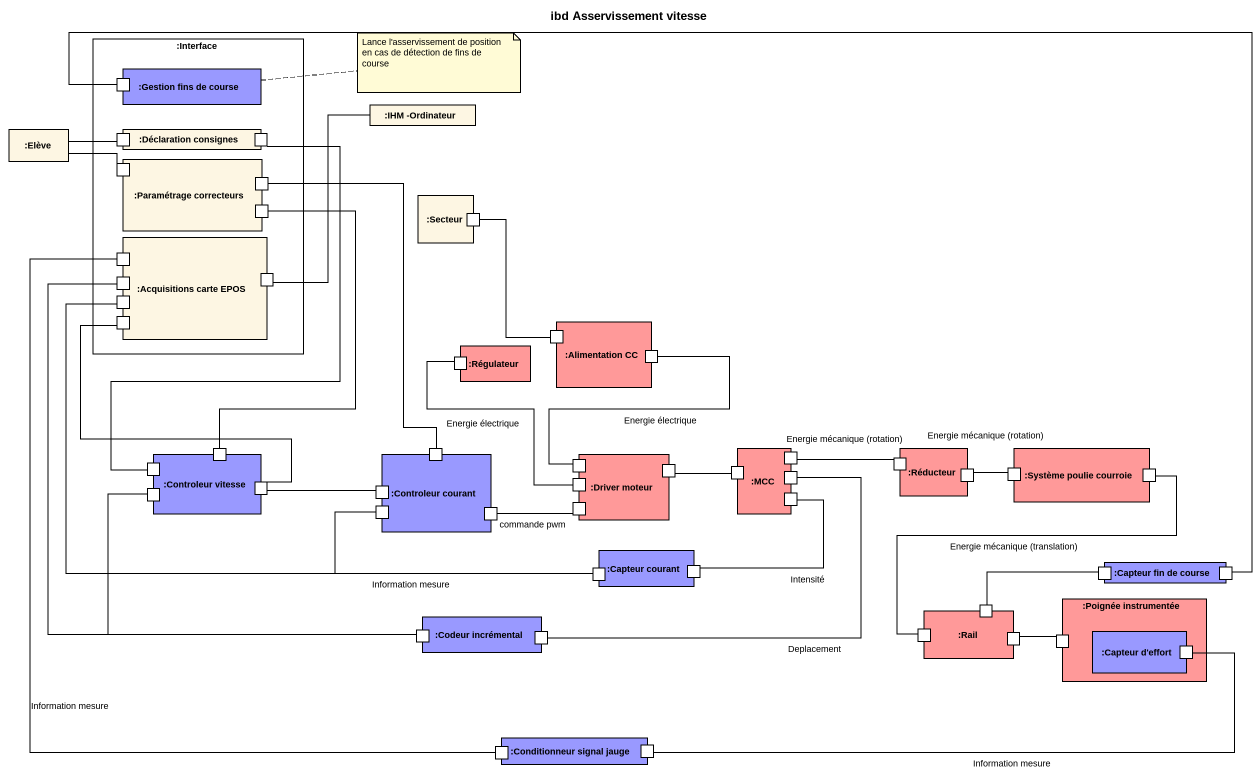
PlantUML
@startuml
title ibd Asservissement vitesse
rectangle ":Interface" as Interface_ {
  rectangle ":Gestion fins de course" as Gestion_fins_de_course #9999FF {
    port " " as port1
  }
  rectangle ":Déclaration consignes" as Déclaration_consignes {
    port " " as port2
    port " " as port4
  }
  rectangle ":Paramétrage correcteurs" as Paramétrage_correcteurs {
    port " " as port3
    port " " as port5
    port " " as port6
  }
  rectangle ":Acquisitions carte EPOS" as Acquisitions_carte_EPOS {
    port " " as port8
    port " " as port9
    port " " as port10
    port " " as port11
    port " " as port12
  }
}
rectangle ":Elève" as Elève
rectangle ":IHM -Ordinateur" as IHM_Ordinateur
rectangle ":Secteur" as Secteur {
  port " " as port7
}
rectangle ":Alimentation CC" as Alimentation_CC #FF9999 {
  port " " as port14
  port " " as port15
}
rectangle ":Régulateur" as Régulateur #FF9999 {
  port " " as port13
}
rectangle ":Controleur vitesse" as Controleur_vitesse #9999FF {
  port " " as port16
  port " " as port17
  port " " as port29
  port " " as port30
}
rectangle ":Controleur courant" as Controleur_courant #9999FF {
  port " " as port18
  port " " as port31
  port " " as port32
  port " " as port33
}
rectangle ":Driver moteur" as Driver_moteur #FF9999 {
  port " " as port19
  port " " as port20
  port " " as port21
  port " " as port34
}
rectangle ":MCC" as MCC #FF9999 {
  port " " as port22
  port " " as port23
  port " " as port24
  port " " as port35
}
rectangle ":Réducteur" as Réducteur #FF9999 {
  port " " as port25
  port " " as port26
}
rectangle ":Système poulie courroie" as Système_poulie_courroie #FF9999 {
  port " " as port27
  port " " as port28
}
rectangle ":Capteur courant" as Capteur_courant #9999FF {
  port " " as port36
  port " " as port37
}
rectangle ":Capteur fin de course" as Capteur_fin_de_course #9999FF {
  port " " as port38
  port " " as port39
}
rectangle ":Codeur incrémental" as Codeur_incrémental #9999FF {
  port " " as port40
  port " " as port41
}
rectangle ":Rail" as Rail #FF9999 {
  port " " as port42
  port " " as port43
  port " " as port44
}
rectangle ":Poignée instrumentée" as Poignée_instrumentée #FF9999 {
  port " " as port45
  rectangle ":Capteur d'effort" as Capteur_d_effort #9999FF {
    port " " as port46
  }
}
rectangle ":Conditionneur signal jauge" as Conditionneur_signal_jauge #9999FF {
  port " " as port47
  port " " as port48
}
Elève -right- port2
Elève -right- port3
IHM_Ordinateur -- port10
port4 -- port16
port5 -- port18
port6 -- port17
port7 -- port14
port15 -- port20 : Energie électrique
port19 -up- port13 : Energie électrique
port21 -right- port22
port23 -right- port25 : Energie mécanique (rotation)
port24 -- port41 : Deplacement
port26 -right- port27 : Energie mécanique (rotation)
port28 -- port42 : Energie mécanique (translation)
port30 -up- port11
port30 -right- port31
port33 -right- port34 : commande pwm
port35 -- port37 : Intensité
port36 -left- port12
port36 -left- port32 : Information mesure
port39 -left- port1
port40 -up- port8
port40 -left- port29
port43 -right- port38
port44 -right- port45
port46 -left- port48 : Information mesure
port47 -up- port9 : Information mesure
note right of Gestion_fins_de_course : Lance l'asservissement de position en cas de détection de fins de course
@enduml
